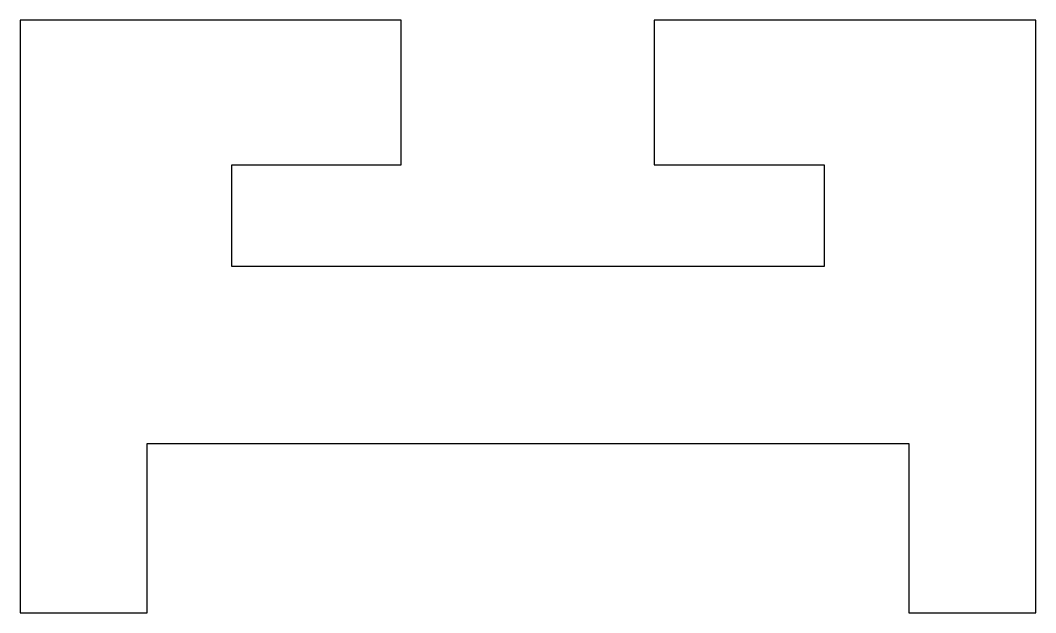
# Model space of a CAD drawing. Header units: millimetres. Extents: x 21.1 to 45.1, y 7.9 to 21.9.
import ezdxf

# ---------------------------------------------------------------- set-up
doc = ezdxf.new("R2010")
doc.units = ezdxf.units.MM
doc.layers.add('Corte exterior', color=1, linetype='Continuous', true_color=0xff0000)

msp = doc.modelspace()

# ---------------------------------------------------------------- linework, layer by layer
at = {"layer": 'Corte exterior'}
msp.add_lwpolyline([(33.6, 16.083), (26.1, 16.083), (26.1, 18.483), (30.1, 18.483), (30.1, 21.9), (21.1, 21.9), (21.1, 7.9), (24.1, 7.9), (24.1, 11.9), (42.1, 11.9), (42.1, 7.9), (45.1, 7.9), (45.1, 21.9), (36.086, 21.9), (36.086, 18.483), (40.1, 18.483), (40.1, 16.083), (33.6, 16.083)], dxfattribs=at)

doc.saveas('drawing.dxf')
